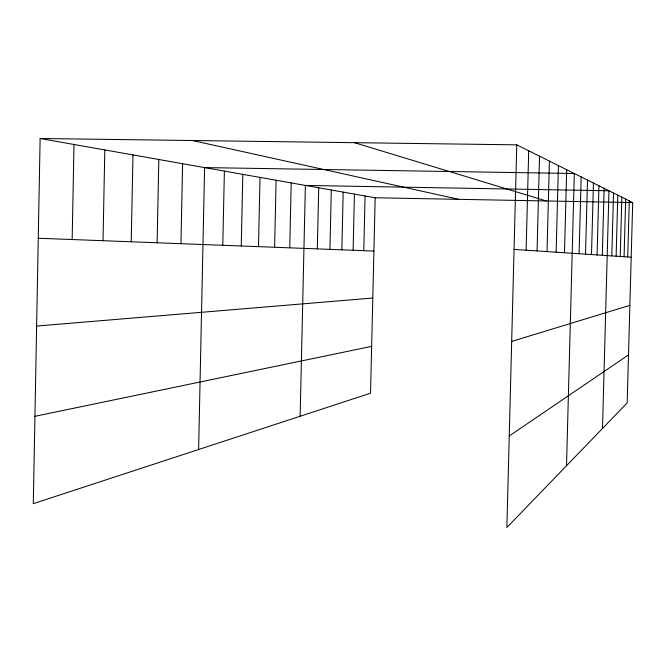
<?xml version="1.0" encoding="UTF-8"?>
<svg xmlns="http://www.w3.org/2000/svg" width="666" height="666" viewBox="0 0 666 666"><rect width="100%" height="100%" fill="white"/><g stroke="black" fill="none" stroke-linecap="round" stroke-linejoin="round"><path stroke-width="1" d="M40.127 138.495L33.3 503.663L370.537 393.206L375.174 197.769L40.127 138.495L516.758 144.838L632.7 202.581L627.172 402.922L506.876 527.505L516.758 144.838M72.161 239.535L73.993 144.48M103.022 240.709L104.803 149.933M131.227 241.791L132.975 154.92M157.109 242.774L158.816 159.49M180.944 243.689L182.609 163.703M198.626 449.508L204.595 167.591L574.317 173.51L566.508 465.742M222.794 245.279L224.384 171.087M241.259 245.987L242.815 174.35M258.491 246.645L260.015 177.397M274.617 247.261L276.107 180.245M289.743 247.844L291.2 182.909M300.141 416.267L305.378 185.423L608.965 190.767L602.497 428.479M317.316 248.893L318.714 187.779M329.928 249.375L331.302 190.001M341.841 249.825L343.181 192.108M353.105 250.258L354.42 194.097M363.786 250.666L365.076 195.979M526.123 250.191L528.712 150.799M537.062 250.924L539.543 156.194M547.027 251.59L549.408 161.097M556.127 252.198L558.424 165.593M564.485 252.755L566.691 169.713M579.095 253.729L581.16 176.915M585.522 254.162L587.512 180.078M591.5 254.554L593.431 183.025M597.077 254.928L598.95 185.772M602.305 255.278L604.12 188.353M611.804 255.91L613.519 193.032M616.133 256.202L617.807 195.163M620.221 256.477L621.853 197.178M624.084 256.735L625.665 199.084M627.73 256.976L629.278 200.882M509.24 435.989L628.496 354.903M511.679 341.425L629.861 305.361M34.932 416.3L371.653 346.362M36.622 326.057L372.802 298.027M375.174 197.769L632.7 202.581M38.262 238.237L373.917 251.057M514.06 249.392L631.193 257.209M192.482 140.518L458.749 199.334M354.462 142.682L546.295 200.966"/></g></svg>
